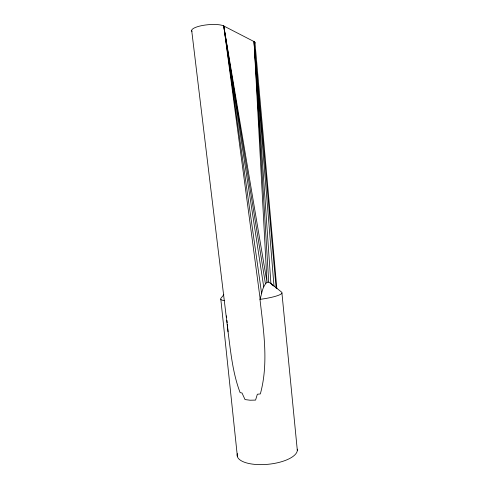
<?xml version="1.0" encoding="UTF-8"?>
<svg xmlns="http://www.w3.org/2000/svg" width="489" height="489" viewBox="0 0 489 489"><rect width="100%" height="100%" fill="white"/><g stroke="black" fill="none" stroke-linecap="round" stroke-linejoin="round"><path stroke-width="0.73" d="M259.983 299.372C261.957 293.657 262.257 286.523 267 282.269L268.73 282.165L270.9 283.486L281.383 291.957A30.819 4.584 -5.8 0 1 264.207 298.755L259.983 299.372C263.522 330.637 268.822 363.07 260.337 393.926L257.355 394.238L255.564 400.1L250.032 400.216L245.032 399.574L242.018 393.003L240.13 392.643C232.715 373.18 230.753 352.257 228.051 331.762L191.676 30.312M223.846 294.726L221.028 298.149A30.819 4.584 -5.8 0 0 222.746 300.362L224.445 300.656M191.981 31.443A16.834 4.407 -5.4 0 1 203.357 25.336A16.834 4.407 -5.4 0 1 223.766 25.984L254.048 41.583A15.043 3.521 -6.1 0 1 254.848 43.325M272.715 285.527L270.9 283.486L254.048 41.583L276.144 288.174M260.166 298.956L223.766 25.984L267 282.269L254.048 41.583L274.011 286.297M261.584 293.253L223.766 25.984L265.411 283.706M223.766 25.984L263.73 286.89M220.832 299.372L237.403 456.683M281.933 293.1L297.324 450.436M226.493 315.882L226.639 317.392M226.939 320.417L227.159 322.685M227.306 324.201L228.051 331.762M254.958 42.39L276.841 288.577M254.048 41.583L268.73 282.165M297.281 449.202A30.232 11.748 -5.8 0 1 266.285 464.44A30.232 11.748 -5.8 0 1 237.391 453.609"/></g></svg>
